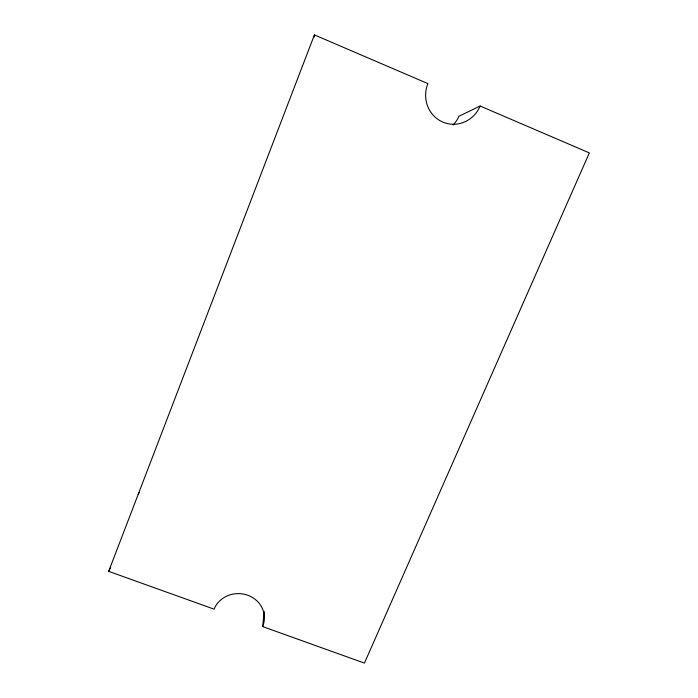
<?xml version="1.0" encoding="UTF-8"?>
<svg xmlns="http://www.w3.org/2000/svg" width="698" height="698" viewBox="0 0 698 698"><rect width="100%" height="100%" fill="white"/><g stroke="black" fill="none" stroke-linecap="round" stroke-linejoin="round"><path stroke-width="1.05" d="M314.318 37.046L314.414 34.9L427.9 83.612A29.648 28.382 -76.7 0 0 442.776 122.063A29.648 28.382 -76.7 0 0 480.128 106.026L589.339 152.897L364.435 663.1L262.64 626.586A26.009 24.168 1.3 0 0 247.685 595.228A26.009 24.168 1.3 0 0 214.059 609.153L108.661 571.348L314.414 34.9M262.64 626.586L264.21 611.509M108.661 571.348L110.659 567.526M138.221 494.271L139.26 492.404M480.128 106.026L458.891 116.261A25.913 24.901 -77.9 0 1 453.037 124.968"/></g></svg>
